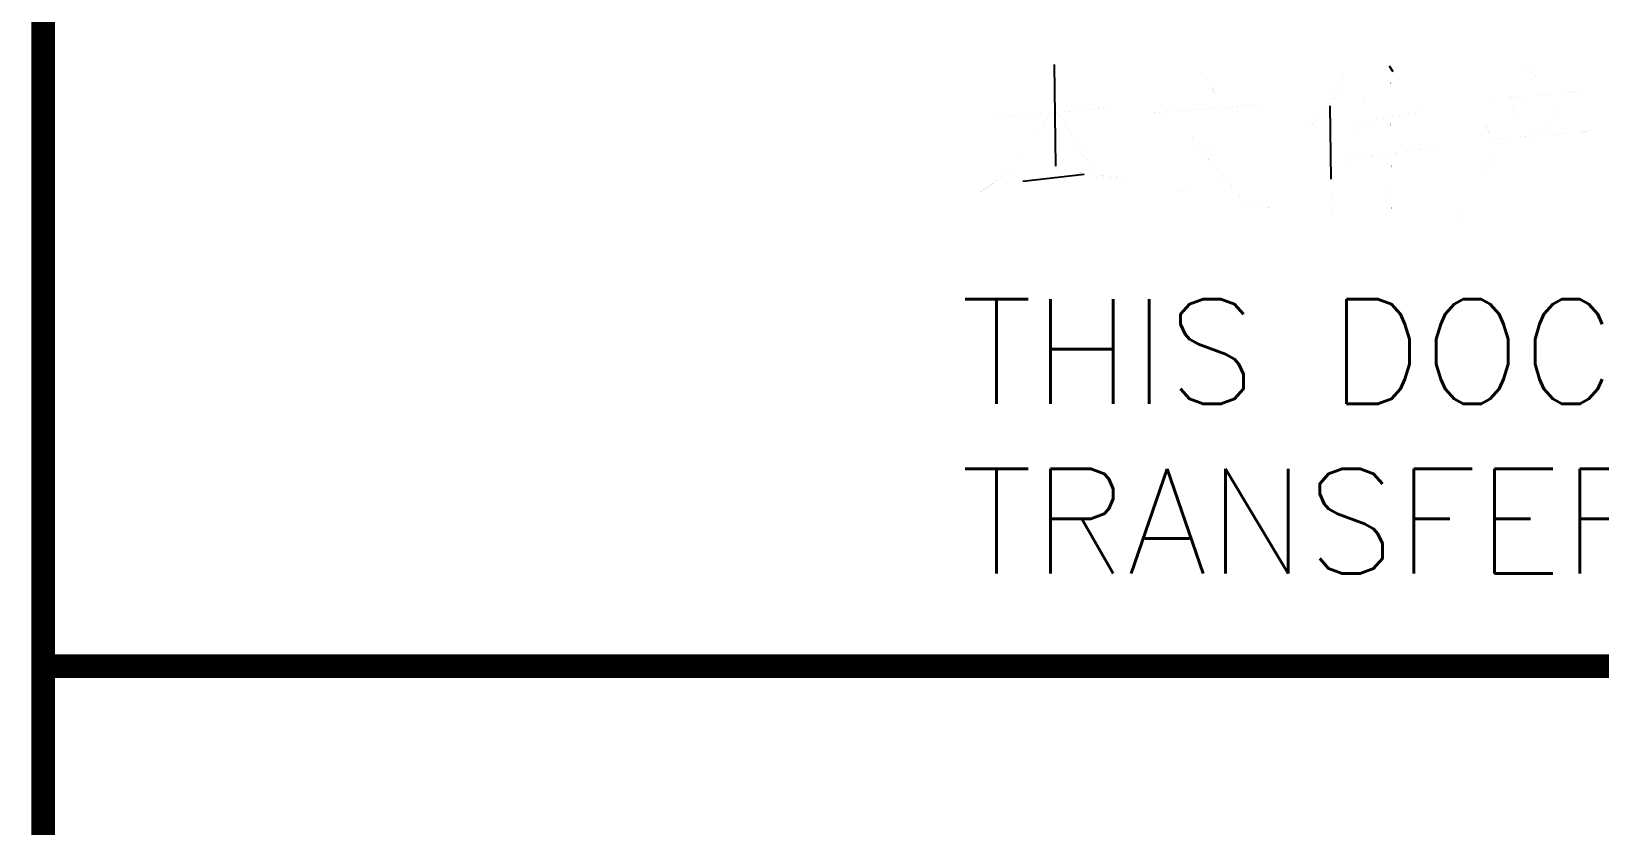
# Model space of a CAD drawing. Extents: x 16825 to 205982, y -10874 to 68273.
# Drawn here: x 177510 to 178664, y 28606 to 29189 of the extents above; entities that cross this region are included whole.
import ezdxf

# ---------------------------------------------------------------- set-up
doc = ezdxf.new("R2010")
doc.units = 0
doc.header["$LTSCALE"] = 5
doc.header["$MEASUREMENT"] = 0
doc.layers.add('TK', color=3, linetype='CONTINUOUS')
doc.styles.add('ROMANS', font='romans')

msp = doc.modelspace()

# ---------------------------------------------------------------- linework, layer by layer
at = {"layer": 'TK'}
for p, q in [((178263.892, 29090.15), (178263.022, 29164.931)), ((178509.105, 29164.062), (178511.714, 29159.714)), ((178466.497, 29080.585), (178465.628, 29134.497)), ((178284.761, 29084.063), (178239.544, 29078.846))]:
    msp.add_line(p, q, dxfattribs=at)
at = {"layer": 'TK', "const_width": 17.5}
msp.add_lwpolyline([(177519.065, 27007.715), (183819.065, 27007.715), (183819.065, 29212.715), (177519.065, 29212.715)], close=True, dxfattribs=at)
at = {"layer": 'TK'}
for points, const_width in [([(178618.669, 29149.28), (178616.06, 29156.236), (178609.103, 29165.801)], 0.012), ([(178380.412, 29143.193), (178378.672, 29148.41), (178375.194, 29153.627), (178369.107, 29161.453)], 0.012), ([(178476.062, 29159.714), (178471.714, 29148.41), (178465.628, 29137.106), (178457.802, 29127.541), (178450.845, 29118.845), (178445.628, 29113.628), (178442.15, 29110.15)], 0.012), ([(178511.714, 29159.714), (178509.975, 29161.453), (178510.844, 29052.759), (178509.975, 29061.455), (178510.844, 29074.498)], 0.012), ([(178479.54, 29106.672), (178482.149, 29111.889), (178485.627, 29121.454), (178489.105, 29133.628), (178491.714, 29148.41)], 0.012), ([(178645.625, 29144.932), (178650.842, 29146.671), (178653.451, 29145.801), (178583.017, 29138.845)], 0.012), ([(178624.755, 29114.497), (178632.581, 29133.628), (178631.712, 29139.714)], 0.012), ([(178208.24, 29071.02), (178218.675, 29077.976), (178229.979, 29088.411), (178240.414, 29097.976), (178249.109, 29111.889), (178259.544, 29128.41), (178267.37, 29127.541), (178294.326, 29081.455), (178314.326, 29082.324), (178296.065, 29083.194), (178289.978, 29088.411)], 0.012), ([(178291.717, 29132.758), (178303.891, 29135.367), (178307.369, 29133.628), (178217.806, 29125.802)], 0.012), ([(178389.107, 29131.019), (178389.107, 29125.802), (178384.759, 29112.758), (178380.412, 29103.193), (178374.325, 29091.889), (178366.499, 29083.194), (178365.629, 29081.455), (178360.412, 29076.237), (178353.456, 29070.15), (178345.63, 29064.933), (178338.673, 29059.716), (178329.978, 29054.498)], 0.012), ([(178335.195, 29129.28), (178414.324, 29135.367), (178409.107, 29136.236), (178403.889, 29134.497)], 0.012), ([(178491.714, 29123.193), (178533.453, 29131.019), (178529.105, 29131.019), (178522.148, 29128.41)], 0.012), ([(178599.538, 29134.497), (178604.756, 29124.932), (178605.625, 29117.976)], 0.012), ([(178403.02, 29062.324), (178359.542, 29117.106), (178355.195, 29118.845)], 0.012), ([(178577.8, 29076.237), (178580.408, 29086.672), (178583.017, 29098.846), (178583.017, 29113.628), (178579.539, 29122.323), (178583.017, 29113.628), (178583.017, 29110.15), (178656.929, 29115.367), (178656.059, 29116.237), (178650.842, 29115.367)], 0.012), ([(178529.105, 29102.324), (178536.931, 29104.932), (178542.148, 29104.063), (178476.932, 29094.498)], 0.012), ([(178263.892, 29090.15), (178263.892, 29050.151), (178262.153, 29055.368), (178263.892, 29067.542)], 0.012), ([(178284.761, 29084.063), (178281.283, 29085.802), (178272.587, 29083.194)], 0.012), ([(178466.497, 29080.585), (178466.497, 29064.933), (178466.497, 29053.629), (178465.628, 29059.716), (178466.497, 29069.281)], 0.012), ([(178577.8, 29076.237), (178573.452, 29068.411), (178568.235, 29060.585), (178563.887, 29054.498), (178557.8, 29050.151)], 0.012), ([(178403.02, 29062.324), (178423.02, 29059.716), (178403.889, 29063.194), (178397.803, 29068.411)], 0.012), ([(177519.065, 28722.715), (183819.065, 28722.715)], 17.5)]:
    msp.add_lwpolyline(points, dxfattribs=dict(at, const_width=const_width))

# ---------------------------------------------------------------- texts
at = {"layer": 'TK', "style": 'ROMANS'}
for s, p in [('THIS DOCUMENT IS PROPERTY OF CHENGDA .  IT SHALL NOT BE REPRODUCED OR', (178193.959, 28915.423)), ("TRANSFERED TO ANY OTHER PARTY WITHOUT CHENGDA'S PERMISSION IN WRITTEN FORM.", (178193.959, 28790.756))]:
    msp.add_text(s, height=77, dxfattribs=at).set_placement(p)

doc.saveas('drawing.dxf')
